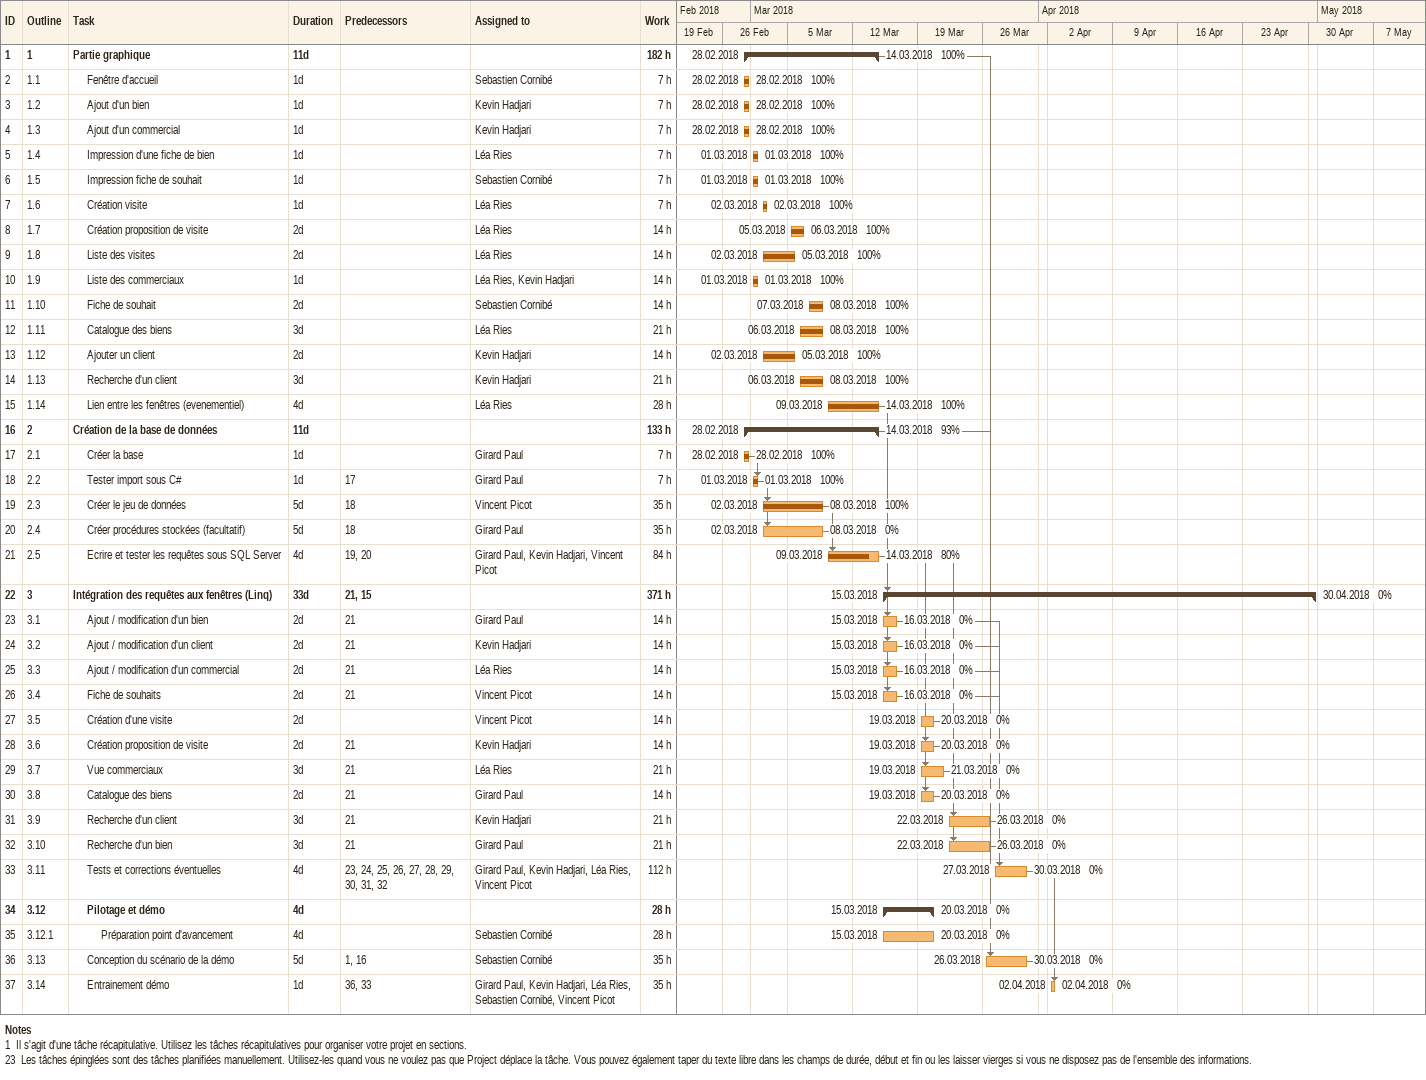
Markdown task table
| ID | WBS | Task | Duration | Start | Finish | Predecessors | Resources | % complete | Work (h) |
|---|---|---|---|---|---|---|---|---|---|
| 1 | 1 | **Partie graphique** | 11d | 2018-02-28 | 2018-03-14 |  |  | 100 | 182 |
| 2 | 1.1 | Fenêtre d'accueil | 1d | 2018-02-28 | 2018-02-28 |  | Sebastien Cornibé | 100 | 7 |
| 3 | 1.2 | Ajout d'un bien | 1d | 2018-02-28 | 2018-02-28 |  | Kevin Hadjari | 100 | 7 |
| 4 | 1.3 | Ajout d'un commercial | 1d | 2018-02-28 | 2018-02-28 |  | Kevin Hadjari | 100 | 7 |
| 5 | 1.4 | Impression d'une fiche de bien | 1d | 2018-03-01 | 2018-03-01 |  | Léa Ries | 100 | 7 |
| 6 | 1.5 | Impression fiche de souhait | 1d | 2018-03-01 | 2018-03-01 |  | Sebastien Cornibé | 100 | 7 |
| 7 | 1.6 | Création visite | 1d | 2018-03-02 | 2018-03-02 |  | Léa Ries | 100 | 7 |
| 8 | 1.7 | Création proposition de visite | 2d | 2018-03-05 | 2018-03-06 |  | Léa Ries | 100 | 14 |
| 9 | 1.8 | Liste des visites | 2d | 2018-03-02 | 2018-03-05 |  | Léa Ries | 100 | 14 |
| 10 | 1.9 | Liste des commerciaux | 1d | 2018-03-01 | 2018-03-01 |  | Léa Ries, Kevin Hadjari | 100 | 14 |
| 11 | 1.10 | Fiche de souhait | 2d | 2018-03-07 | 2018-03-08 |  | Sebastien Cornibé | 100 | 14 |
| 12 | 1.11 | Catalogue des biens | 3d | 2018-03-06 | 2018-03-08 |  | Léa Ries | 100 | 21 |
| 13 | 1.12 | Ajouter un client | 2d | 2018-03-02 | 2018-03-05 |  | Kevin Hadjari | 100 | 14 |
| 14 | 1.13 | Recherche d'un client | 3d | 2018-03-06 | 2018-03-08 |  | Kevin Hadjari | 100 | 21 |
| 15 | 1.14 | Lien entre les fenêtres (evenementiel) | 4d | 2018-03-09 | 2018-03-14 |  | Léa Ries | 100 | 28 |
| 16 | 2 | **Création de la base de données** | 11d | 2018-02-28 | 2018-03-14 |  |  | 93 | 133 |
| 17 | 2.1 | Créer la base | 1d | 2018-02-28 | 2018-02-28 |  | Girard Paul | 100 | 7 |
| 18 | 2.2 | Tester import sous C# | 1d | 2018-03-01 | 2018-03-01 | 17 | Girard Paul | 100 | 7 |
| 19 | 2.3 | Créer le jeu de données | 5d | 2018-03-02 | 2018-03-08 | 18 | Vincent Picot | 100 | 35 |
| 20 | 2.4 | Créer procédures stockées (facultatif) | 5d | 2018-03-02 | 2018-03-08 | 18 | Girard Paul | 0 | 35 |
| 21 | 2.5 | Ecrire et tester les requêtes sous SQL Server | 4d | 2018-03-09 | 2018-03-14 | 19, 20 | Girard Paul, Kevin Hadjari, Vincent Picot | 80 | 84 |
| 22 | 3 | **Intégration des requêtes aux fenêtres (Linq)** | 33d | 2018-03-15 | 2018-04-30 | 21, 15 |  | 0 | 371 |
| 23 | 3.1 | Ajout / modification d'un bien | 2d | 2018-03-15 | 2018-03-16 | 21 | Girard Paul | 0 | 14 |
| 24 | 3.2 | Ajout / modification d'un client | 2d | 2018-03-15 | 2018-03-16 | 21 | Kevin Hadjari | 0 | 14 |
| 25 | 3.3 | Ajout / modification d'un commercial | 2d | 2018-03-15 | 2018-03-16 | 21 | Léa Ries | 0 | 14 |
| 26 | 3.4 | Fiche de souhaits | 2d | 2018-03-15 | 2018-03-16 | 21 | Vincent Picot | 0 | 14 |
| 27 | 3.5 | Création d'une visite | 2d | 2018-03-19 | 2018-03-20 |  | Vincent Picot | 0 | 14 |
| 28 | 3.6 | Création proposition de visite | 2d | 2018-03-19 | 2018-03-20 | 21 | Kevin Hadjari | 0 | 14 |
| 29 | 3.7 | Vue commerciaux | 3d | 2018-03-19 | 2018-03-21 | 21 | Léa Ries | 0 | 21 |
| 30 | 3.8 | Catalogue des biens | 2d | 2018-03-19 | 2018-03-20 | 21 | Girard Paul | 0 | 14 |
| 31 | 3.9 | Recherche d'un client | 3d | 2018-03-22 | 2018-03-26 | 21 | Kevin Hadjari | 0 | 21 |
| 32 | 3.10 | Recherche d'un bien | 3d | 2018-03-22 | 2018-03-26 | 21 | Girard Paul | 0 | 21 |
| 33 | 3.11 | Tests et corrections éventuelles | 4d | 2018-03-27 | 2018-03-30 | 23, 24, 25, 26, 27, 28, 29, 30, 31, 32 | Girard Paul, Kevin Hadjari, Léa Ries, Vincent Picot | 0 | 112 |
| 34 | 3.12 | **Pilotage et démo** | 4d | 2018-03-15 | 2018-03-20 |  |  | 0 | 28 |
| 35 | 3.12.1 | Préparation point d'avancement | 4d | 2018-03-15 | 2018-03-20 |  | Sebastien Cornibé | 0 | 28 |
| 36 | 3.13 | Conception du scénario de la démo | 5d | 2018-03-26 | 2018-03-30 | 1, 16 | Sebastien Cornibé | 0 | 35 |
| 37 | 3.14 | Entrainement démo | 1d | 2018-04-02 | 2018-04-02 | 36, 33 | Girard Paul, Kevin Hadjari, Léa Ries, Sebastien Cornibé, Vincent Picot | 0 | 35 |

Notes
- 1: Il s'agit d'une tâche récapitulative. Utilisez les tâches récapitulatives pour organiser votre projet en sections.
- 23: Les tâches épinglées sont des tâches planifiées manuellement. Utilisez-les quand vous ne voulez pas que Project déplace la tâche. Vous pouvez également taper du texte libre dans les champs de durée, début et fin ou les laisser vierges si vous ne disposez pas de l'ensemble des informations.
